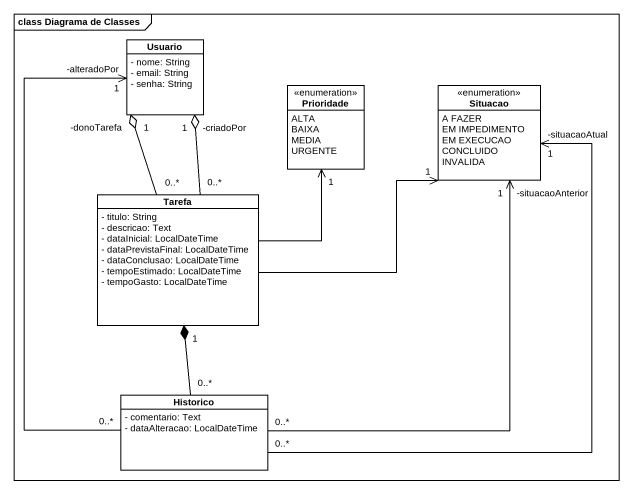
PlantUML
@startuml
mainframe class Diagrama de Classes
hide circle
hide empty members
skinparam classAttributeIconSize 0
class Usuario {
  - nome: String
  - email: String
  - senha: String
}
enum Prioridade {
  ALTA
  BAIXA
  MEDIA
  URGENTE
}
enum Situacao {
  A FAZER
  EM IMPEDIMENTO
  EM EXECUCAO
  CONCLUIDO
  INVALIDA
}
class Tarefa {
  - titulo: String
  - descricao: Text
  - dataInicial: LocalDateTime
  - dataPrevistaFinal: LocalDateTime
  - dataConclusao: LocalDateTime
  - tempoEstimado: LocalDateTime
  - tempoGasto: LocalDateTime
}
class Historico {
  - comentario: Text
  - dataAlteracao: LocalDateTime
}
Usuario "-criadoPor\n1" o-- "0..*" Tarefa
Tarefa "0..*" -up-o "-donoTarefa\n1" Usuario
Tarefa -up-> "1" Prioridade
Tarefa -right-> "1" Situacao
Historico "0..*" -up-> "-alteradoPor\n1" Usuario
Historico "0..*" -up-> "-situacaoAnterior\n1" Situacao
Historico "0..*" -up-> "-situacaoAtual\n1" Situacao
Historico "0..*" -up-* "1" Tarefa
@enduml
